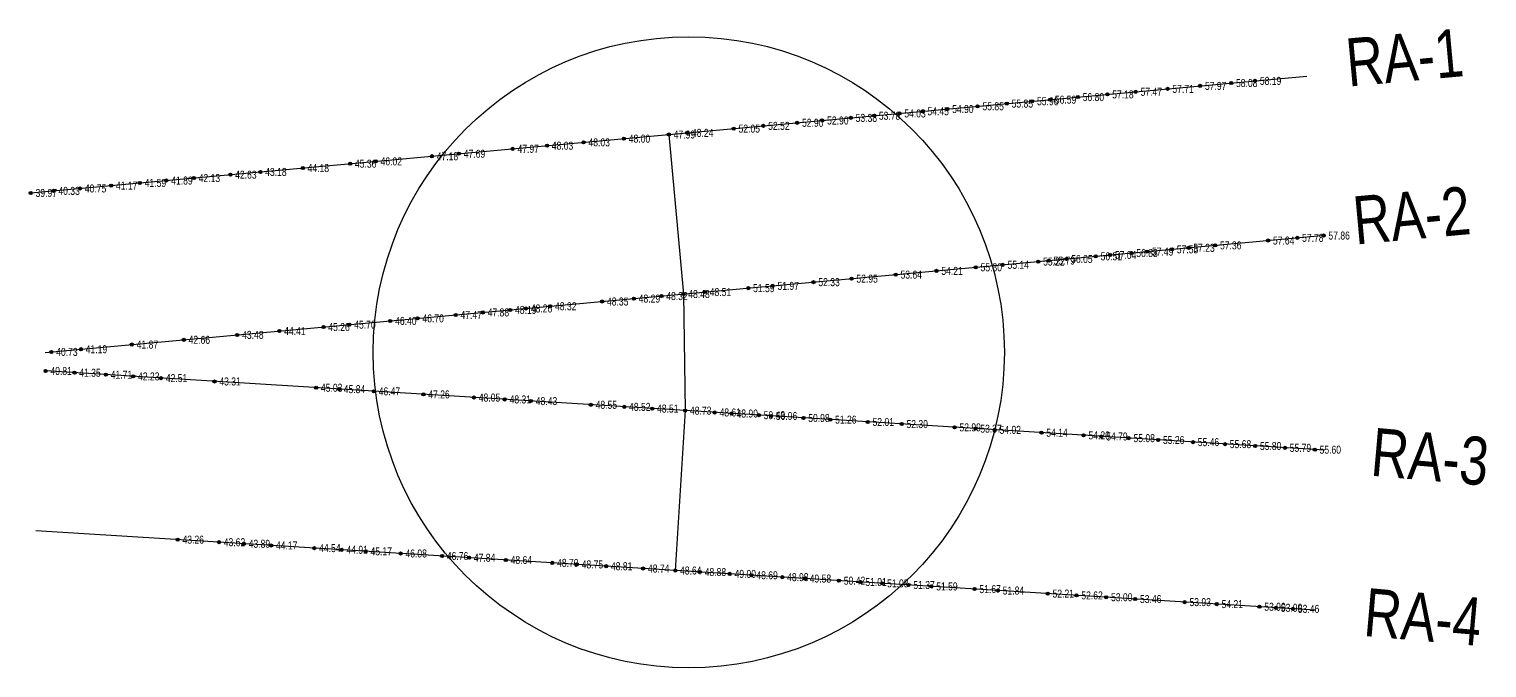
# Model space of a CAD drawing. Extents: x 573567 to 573658, y 785044.1 to 785084.
import ezdxf
from ezdxf.enums import TextEntityAlignment as Align

# ---------------------------------------------------------------- set-up
doc = ezdxf.new("R2010")
doc.units = 0
doc.header["$LTSCALE"] = 0.5
for name, color, linetype in [('DMX', 5, 'Continuous'), ('GCD', 5, 'Continuous'), ('桩号_R', 5, 'Continuous')]:
    doc.layers.add(name, color=color, linetype=linetype)
doc.styles.add('EICAD', font='fsdb_e.shx', dxfattribs={"width": 0.707, "height": 2, "bigfont": 'tjhzf.shx'})

# ---------------------------------------------------------------- blocks, each defined once
blk = doc.blocks.new('gc200')
h = blk.add_hatch(color=0)
edge = h.paths.add_edge_path()
edge.add_arc((0, 0), 0.196, 0, 360)
at = {"color": 0}
blk.add_circle((0, 0), 0.196, dxfattribs=at)

msp = doc.modelspace()

# ---------------------------------------------------------------- linework, layer by layer
at = {"layer": 'DMX'}
for p, q in [((573567.143, 785073.754), (573646.81, 785081.049)), ((573568.055, 785063.796), (573647.722, 785071.09)), ((573647.919, 785057.689), (573568.072, 785062.642)), ((573647.299, 785047.708), (573567.453, 785052.661))]:
    msp.add_line(p, q, dxfattribs=at)
at = {"layer": '桩号_R', "linetype": 'Continuous'}
msp.add_lwpolyline([(573606.977, 785077.401), (573607.888, 785067.443), (573607.995, 785060.165), (573607.376, 785050.184)], dxfattribs=at)
at = {"layer": '桩号_R', "color": 4, "lineweight": -3}
msp.add_circle((573608.221, 785063.808), 19.7, dxfattribs=at)

# ---------------------------------------------------------------- block references
at = {"layer": 'GCD'}
ref = msp.add_blockref('gc200', (573642.08, 785080.616, 58.082), dxfattribs=dict(at, xscale=0.5, yscale=0.5, zscale=0.5))
ref.add_attrib('height', '58.08', dxfattribs={"height": 0.5, "style": 'EICAD', "width": 0.8}).set_placement((573642.38, 785080.616, 58.082), align=Align.MIDDLE_LEFT)
ref = msp.add_blockref('gc200', (573643.569, 785080.752, 58.188), dxfattribs=dict(at, xscale=0.5, yscale=0.5, zscale=0.5))
ref.add_attrib('height', '58.19', dxfattribs={"height": 0.5, "style": 'EICAD', "width": 0.8}).set_placement((573643.869, 785080.752, 58.188), align=Align.MIDDLE_LEFT)
ref = msp.add_blockref('gc200', (573632.509, 785079.739, 56.8), dxfattribs=dict(at, xscale=0.5, yscale=0.5, zscale=0.5))
ref.add_attrib('height', '56.80', dxfattribs={"height": 0.5, "style": 'EICAD', "width": 0.8}).set_placement((573632.809, 785079.739, 56.8), align=Align.MIDDLE_LEFT)
ref = msp.add_blockref('gc200', (573634.351, 785079.908, 57.184), dxfattribs=dict(at, xscale=0.5, yscale=0.5, zscale=0.5))
ref.add_attrib('height', '57.18', dxfattribs={"height": 0.5, "style": 'EICAD', "width": 0.8}).set_placement((573634.651, 785079.908, 57.184), align=Align.MIDDLE_LEFT)
ref = msp.add_blockref('gc200', (573636.121, 785080.07, 57.468), dxfattribs=dict(at, xscale=0.5, yscale=0.5, zscale=0.5))
ref.add_attrib('height', '57.47', dxfattribs={"height": 0.5, "style": 'EICAD', "width": 0.8}).set_placement((573636.421, 785080.07, 57.468), align=Align.MIDDLE_LEFT)
ref = msp.add_blockref('gc200', (573638.109, 785080.252, 57.705), dxfattribs=dict(at, xscale=0.5, yscale=0.5, zscale=0.5))
ref.add_attrib('height', '57.71', dxfattribs={"height": 0.5, "style": 'EICAD', "width": 0.8}).set_placement((573638.409, 785080.252, 57.705), align=Align.MIDDLE_LEFT)
ref = msp.add_blockref('gc200', (573640.14, 785080.438, 57.967), dxfattribs=dict(at, xscale=0.5, yscale=0.5, zscale=0.5))
ref.add_attrib('height', '57.97', dxfattribs={"height": 0.5, "style": 'EICAD', "width": 0.8}).set_placement((573640.44, 785080.438, 57.967), align=Align.MIDDLE_LEFT)
ref = msp.add_blockref('gc200', (573622.818, 785078.852, 54.453), dxfattribs=dict(at, xscale=0.5, yscale=0.5, zscale=0.5))
ref.add_attrib('height', '54.45', dxfattribs={"height": 0.5, "style": 'EICAD', "width": 0.8}).set_placement((573623.118, 785078.852, 54.453), align=Align.MIDDLE_LEFT)
ref = msp.add_blockref('gc200', (573624.361, 785078.993, 54.9), dxfattribs=dict(at, xscale=0.5, yscale=0.5, zscale=0.5))
ref.add_attrib('height', '54.90', dxfattribs={"height": 0.5, "style": 'EICAD', "width": 0.8}).set_placement((573624.661, 785078.993, 54.9), align=Align.MIDDLE_LEFT)
ref = msp.add_blockref('gc200', (573626.253, 785079.166, 55.849), dxfattribs=dict(at, xscale=0.5, yscale=0.5, zscale=0.5))
ref.add_attrib('height', '55.85', dxfattribs={"height": 0.5, "style": 'EICAD', "width": 0.8}).set_placement((573626.553, 785079.166, 55.849), align=Align.MIDDLE_LEFT)
ref = msp.add_blockref('gc200', (573628.072, 785079.333, 55.852), dxfattribs=dict(at, xscale=0.5, yscale=0.5, zscale=0.5))
ref.add_attrib('height', '55.85', dxfattribs={"height": 0.5, "style": 'EICAD', "width": 0.8}).set_placement((573628.372, 785079.333, 55.852), align=Align.MIDDLE_LEFT)
ref = msp.add_blockref('gc200', (573629.658, 785079.478, 55.959), dxfattribs=dict(at, xscale=0.5, yscale=0.5, zscale=0.5))
ref.add_attrib('height', '55.96', dxfattribs={"height": 0.5, "style": 'EICAD', "width": 0.8}).set_placement((573629.958, 785079.478, 55.959), align=Align.MIDDLE_LEFT)
ref = msp.add_blockref('gc200', (573630.77, 785079.58, 56.586), dxfattribs=dict(at, xscale=0.5, yscale=0.5, zscale=0.5))
ref.add_attrib('height', '56.59', dxfattribs={"height": 0.5, "style": 'EICAD', "width": 0.8}).set_placement((573631.07, 785079.58, 56.586), align=Align.MIDDLE_LEFT)
ref = msp.add_blockref('gc200', (573612.876, 785077.942, 52.521), dxfattribs=dict(at, xscale=0.5, yscale=0.5, zscale=0.5))
ref.add_attrib('height', '52.52', dxfattribs={"height": 0.5, "style": 'EICAD', "width": 0.8}).set_placement((573613.176, 785077.942, 52.521), align=Align.MIDDLE_LEFT)
ref = msp.add_blockref('gc200', (573614.987, 785078.135, 52.9), dxfattribs=dict(at, xscale=0.5, yscale=0.5, zscale=0.5))
ref.add_attrib('height', '52.90', dxfattribs={"height": 0.5, "style": 'EICAD', "width": 0.8}).set_placement((573615.287, 785078.135, 52.9), align=Align.MIDDLE_LEFT)
ref = msp.add_blockref('gc200', (573616.556, 785078.278, 52.9), dxfattribs=dict(at, xscale=0.5, yscale=0.5, zscale=0.5))
ref.add_attrib('height', '52.90', dxfattribs={"height": 0.5, "style": 'EICAD', "width": 0.8}).set_placement((573616.856, 785078.278, 52.9), align=Align.MIDDLE_LEFT)
ref = msp.add_blockref('gc200', (573618.337, 785078.441, 53.376), dxfattribs=dict(at, xscale=0.5, yscale=0.5, zscale=0.5))
ref.add_attrib('height', '53.38', dxfattribs={"height": 0.5, "style": 'EICAD', "width": 0.8}).set_placement((573618.637, 785078.441, 53.376), align=Align.MIDDLE_LEFT)
ref = msp.add_blockref('gc200', (573619.784, 785078.574, 53.784), dxfattribs=dict(at, xscale=0.5, yscale=0.5, zscale=0.5))
ref.add_attrib('height', '53.78', dxfattribs={"height": 0.5, "style": 'EICAD', "width": 0.8}).set_placement((573620.084, 785078.574, 53.784), align=Align.MIDDLE_LEFT)
ref = msp.add_blockref('gc200', (573621.371, 785078.719, 54.026), dxfattribs=dict(at, xscale=0.5, yscale=0.5, zscale=0.5))
ref.add_attrib('height', '54.03', dxfattribs={"height": 0.5, "style": 'EICAD', "width": 0.8}).set_placement((573621.671, 785078.719, 54.026), align=Align.MIDDLE_LEFT)
ref = msp.add_blockref('gc200', (573604.175, 785077.145, 48), dxfattribs=dict(at, xscale=0.5, yscale=0.5, zscale=0.5))
ref.add_attrib('height', '48.00', dxfattribs={"height": 0.5, "style": 'EICAD', "width": 0.8}).set_placement((573604.475, 785077.145, 48), align=Align.MIDDLE_LEFT)
ref = msp.add_blockref('gc200', (573606.977, 785077.401, 47.986), dxfattribs=dict(at, xscale=0.5, yscale=0.5, zscale=0.5))
ref.add_attrib('height', '47.99', dxfattribs={"height": 0.5, "style": 'EICAD', "width": 0.8}).set_placement((573607.277, 785077.401, 47.986), align=Align.MIDDLE_LEFT)
ref = msp.add_blockref('gc200', (573608.12, 785077.506, 48.239), dxfattribs=dict(at, xscale=0.5, yscale=0.5, zscale=0.5))
ref.add_attrib('height', '48.24', dxfattribs={"height": 0.5, "style": 'EICAD', "width": 0.8}).set_placement((573608.42, 785077.506, 48.239), align=Align.MIDDLE_LEFT)
ref = msp.add_blockref('gc200', (573611.027, 785077.772, 52.048), dxfattribs=dict(at, xscale=0.5, yscale=0.5, zscale=0.5))
ref.add_attrib('height', '52.05', dxfattribs={"height": 0.5, "style": 'EICAD', "width": 0.8}).set_placement((573611.327, 785077.772, 52.048), align=Align.MIDDLE_LEFT)
ref = msp.add_blockref('gc200', (573593.874, 785076.202, 47.685), dxfattribs=dict(at, xscale=0.5, yscale=0.5, zscale=0.5))
ref.add_attrib('height', '47.69', dxfattribs={"height": 0.5, "style": 'EICAD', "width": 0.8}).set_placement((573594.174, 785076.202, 47.685), align=Align.MIDDLE_LEFT)
ref = msp.add_blockref('gc200', (573597.228, 785076.509, 47.974), dxfattribs=dict(at, xscale=0.5, yscale=0.5, zscale=0.5))
ref.add_attrib('height', '47.97', dxfattribs={"height": 0.5, "style": 'EICAD', "width": 0.8}).set_placement((573597.528, 785076.509, 47.974), align=Align.MIDDLE_LEFT)
ref = msp.add_blockref('gc200', (573599.371, 785076.705, 48.027), dxfattribs=dict(at, xscale=0.5, yscale=0.5, zscale=0.5))
ref.add_attrib('height', '48.03', dxfattribs={"height": 0.5, "style": 'EICAD', "width": 0.8}).set_placement((573599.671, 785076.705, 48.027), align=Align.MIDDLE_LEFT)
ref = msp.add_blockref('gc200', (573601.659, 785076.914, 48.031), dxfattribs=dict(at, xscale=0.5, yscale=0.5, zscale=0.5))
ref.add_attrib('height', '48.03', dxfattribs={"height": 0.5, "style": 'EICAD', "width": 0.8}).set_placement((573601.959, 785076.914, 48.031), align=Align.MIDDLE_LEFT)
ref = msp.add_blockref('gc200', (573584.126, 785075.309, 44.179), dxfattribs=dict(at, xscale=0.5, yscale=0.5, zscale=0.5))
ref.add_attrib('height', '44.18', dxfattribs={"height": 0.5, "style": 'EICAD', "width": 0.8}).set_placement((573584.426, 785075.309, 44.179), align=Align.MIDDLE_LEFT)
ref = msp.add_blockref('gc200', (573587.083, 785075.58, 45.355), dxfattribs=dict(at, xscale=0.5, yscale=0.5, zscale=0.5))
ref.add_attrib('height', '45.36', dxfattribs={"height": 0.5, "style": 'EICAD', "width": 0.8}).set_placement((573587.383, 785075.58, 45.355), align=Align.MIDDLE_LEFT)
ref = msp.add_blockref('gc200', (573588.681, 785075.726, 46.022), dxfattribs=dict(at, xscale=0.5, yscale=0.5, zscale=0.5))
ref.add_attrib('height', '46.02', dxfattribs={"height": 0.5, "style": 'EICAD', "width": 0.8}).set_placement((573588.981, 785075.726, 46.022), align=Align.MIDDLE_LEFT)
ref = msp.add_blockref('gc200', (573592.189, 785076.047, 47.177), dxfattribs=dict(at, xscale=0.5, yscale=0.5, zscale=0.5))
ref.add_attrib('height', '47.18', dxfattribs={"height": 0.5, "style": 'EICAD', "width": 0.8}).set_placement((573592.489, 785076.047, 47.177), align=Align.MIDDLE_LEFT)
ref = msp.add_blockref('gc200', (573573.957, 785074.378, 41.587), dxfattribs=dict(at, xscale=0.5, yscale=0.5, zscale=0.5))
ref.add_attrib('height', '41.59', dxfattribs={"height": 0.5, "style": 'EICAD', "width": 0.8}).set_placement((573574.257, 785074.378, 41.587), align=Align.MIDDLE_LEFT)
ref = msp.add_blockref('gc200', (573575.614, 785074.529, 41.891), dxfattribs=dict(at, xscale=0.5, yscale=0.5, zscale=0.5))
ref.add_attrib('height', '41.89', dxfattribs={"height": 0.5, "style": 'EICAD', "width": 0.8}).set_placement((573575.914, 785074.529, 41.891), align=Align.MIDDLE_LEFT)
ref = msp.add_blockref('gc200', (573577.328, 785074.686, 42.125), dxfattribs=dict(at, xscale=0.5, yscale=0.5, zscale=0.5))
ref.add_attrib('height', '42.13', dxfattribs={"height": 0.5, "style": 'EICAD', "width": 0.8}).set_placement((573577.628, 785074.686, 42.125), align=Align.MIDDLE_LEFT)
ref = msp.add_blockref('gc200', (573579.604, 785074.895, 42.629), dxfattribs=dict(at, xscale=0.5, yscale=0.5, zscale=0.5))
ref.add_attrib('height', '42.63', dxfattribs={"height": 0.5, "style": 'EICAD', "width": 0.8}).set_placement((573579.904, 785074.895, 42.629), align=Align.MIDDLE_LEFT)
ref = msp.add_blockref('gc200', (573581.477, 785075.066, 43.178), dxfattribs=dict(at, xscale=0.5, yscale=0.5, zscale=0.5))
ref.add_attrib('height', '43.18', dxfattribs={"height": 0.5, "style": 'EICAD', "width": 0.8}).set_placement((573581.777, 785075.066, 43.178), align=Align.MIDDLE_LEFT)
ref = msp.add_blockref('gc200', (573567.143, 785073.754, 39.974), dxfattribs=dict(at, xscale=0.5, yscale=0.5, zscale=0.5))
ref.add_attrib('height', '39.97', dxfattribs={"height": 0.5, "style": 'EICAD', "width": 0.8}).set_placement((573567.443, 785073.754, 39.974), align=Align.MIDDLE_LEFT)
ref = msp.add_blockref('gc200', (573568.569, 785073.884, 40.33), dxfattribs=dict(at, xscale=0.5, yscale=0.5, zscale=0.5))
ref.add_attrib('height', '40.33', dxfattribs={"height": 0.5, "style": 'EICAD', "width": 0.8}).set_placement((573568.869, 785073.884, 40.33), align=Align.MIDDLE_LEFT)
ref = msp.add_blockref('gc200', (573570.222, 785074.036, 40.749), dxfattribs=dict(at, xscale=0.5, yscale=0.5, zscale=0.5))
ref.add_attrib('height', '40.75', dxfattribs={"height": 0.5, "style": 'EICAD', "width": 0.8}).set_placement((573570.522, 785074.036, 40.749), align=Align.MIDDLE_LEFT)
ref = msp.add_blockref('gc200', (573572.163, 785074.214, 41.171), dxfattribs=dict(at, xscale=0.5, yscale=0.5, zscale=0.5))
ref.add_attrib('height', '41.17', dxfattribs={"height": 0.5, "style": 'EICAD', "width": 0.8}).set_placement((573572.463, 785074.214, 41.171), align=Align.MIDDLE_LEFT)
ref = msp.add_blockref('gc200', (573644.384, 785070.785, 57.638), dxfattribs=dict(at, xscale=0.5, yscale=0.5, zscale=0.5))
ref.add_attrib('height', '57.64', dxfattribs={"height": 0.5, "style": 'EICAD', "width": 0.8}).set_placement((573644.684, 785070.785, 57.638), align=Align.MIDDLE_LEFT)
ref = msp.add_blockref('gc200', (573646.204, 785070.951, 57.781), dxfattribs=dict(at, xscale=0.5, yscale=0.5, zscale=0.5))
ref.add_attrib('height', '57.78', dxfattribs={"height": 0.5, "style": 'EICAD', "width": 0.8}).set_placement((573646.504, 785070.951, 57.781), align=Align.MIDDLE_LEFT)
ref = msp.add_blockref('gc200', (573647.849, 785071.095, 57.864), dxfattribs=dict(at, xscale=0.5, yscale=0.5, zscale=0.5))
ref.add_attrib('height', '57.86', dxfattribs={"height": 0.5, "style": 'EICAD', "width": 0.8}).set_placement((573648.149, 785071.095, 57.864), align=Align.MIDDLE_LEFT)
ref = msp.add_blockref('gc200', (573633.625, 785069.8, 56.512), dxfattribs=dict(at, xscale=0.5, yscale=0.5, zscale=0.5))
ref.add_attrib('height', '56.51', dxfattribs={"height": 0.5, "style": 'EICAD', "width": 0.8}).set_placement((573633.925, 785069.8, 56.512), align=Align.MIDDLE_LEFT)
ref = msp.add_blockref('gc200', (573634.521, 785069.882, 57.041), dxfattribs=dict(at, xscale=0.5, yscale=0.5, zscale=0.5))
ref.add_attrib('height', '57.04', dxfattribs={"height": 0.5, "style": 'EICAD', "width": 0.8}).set_placement((573634.821, 785069.882, 57.041), align=Align.MIDDLE_LEFT)
ref = msp.add_blockref('gc200', (573635.854, 785070.004, 56.875), dxfattribs=dict(at, xscale=0.5, yscale=0.5, zscale=0.5))
ref.add_attrib('height', '56.88', dxfattribs={"height": 0.5, "style": 'EICAD', "width": 0.8}).set_placement((573636.154, 785070.004, 56.875), align=Align.MIDDLE_LEFT)
ref = msp.add_blockref('gc200', (573636.831, 785070.093, 57.487), dxfattribs=dict(at, xscale=0.5, yscale=0.5, zscale=0.5))
ref.add_attrib('height', '57.49', dxfattribs={"height": 0.5, "style": 'EICAD', "width": 0.8}).set_placement((573637.131, 785070.093, 57.487), align=Align.MIDDLE_LEFT)
ref = msp.add_blockref('gc200', (573638.385, 785070.235, 57.551), dxfattribs=dict(at, xscale=0.5, yscale=0.5, zscale=0.5))
ref.add_attrib('height', '57.55', dxfattribs={"height": 0.5, "style": 'EICAD', "width": 0.8}).set_placement((573638.685, 785070.235, 57.551), align=Align.MIDDLE_LEFT)
ref = msp.add_blockref('gc200', (573639.412, 785070.329, 57.227), dxfattribs=dict(at, xscale=0.5, yscale=0.5, zscale=0.5))
ref.add_attrib('height', '57.23', dxfattribs={"height": 0.5, "style": 'EICAD', "width": 0.8}).set_placement((573639.712, 785070.329, 57.227), align=Align.MIDDLE_LEFT)
ref = msp.add_blockref('gc200', (573641.081, 785070.482, 57.363), dxfattribs=dict(at, xscale=0.5, yscale=0.5, zscale=0.5))
ref.add_attrib('height', '57.36', dxfattribs={"height": 0.5, "style": 'EICAD', "width": 0.8}).set_placement((573641.381, 785070.482, 57.363), align=Align.MIDDLE_LEFT)
ref = msp.add_blockref('gc200', (573623.686, 785068.889, 54.205), dxfattribs=dict(at, xscale=0.5, yscale=0.5, zscale=0.5))
ref.add_attrib('height', '54.21', dxfattribs={"height": 0.5, "style": 'EICAD', "width": 0.8}).set_placement((573623.986, 785068.889, 54.205), align=Align.MIDDLE_LEFT)
ref = msp.add_blockref('gc200', (573626.133, 785069.114, 55.3), dxfattribs=dict(at, xscale=0.5, yscale=0.5, zscale=0.5))
ref.add_attrib('height', '55.30', dxfattribs={"height": 0.5, "style": 'EICAD', "width": 0.8}).set_placement((573626.433, 785069.114, 55.3), align=Align.MIDDLE_LEFT)
ref = msp.add_blockref('gc200', (573627.82, 785069.268, 55.136), dxfattribs=dict(at, xscale=0.5, yscale=0.5, zscale=0.5))
ref.add_attrib('height', '55.14', dxfattribs={"height": 0.5, "style": 'EICAD', "width": 0.8}).set_placement((573628.12, 785069.268, 55.136), align=Align.MIDDLE_LEFT)
ref = msp.add_blockref('gc200', (573630.039, 785069.471, 55.223), dxfattribs=dict(at, xscale=0.5, yscale=0.5, zscale=0.5))
ref.add_attrib('height', '55.22', dxfattribs={"height": 0.5, "style": 'EICAD', "width": 0.8}).set_placement((573630.339, 785069.471, 55.223), align=Align.MIDDLE_LEFT)
ref = msp.add_blockref('gc200', (573630.687, 785069.531, 55.788), dxfattribs=dict(at, xscale=0.5, yscale=0.5, zscale=0.5))
ref.add_attrib('height', '55.79', dxfattribs={"height": 0.5, "style": 'EICAD', "width": 0.8}).set_placement((573630.987, 785069.531, 55.788), align=Align.MIDDLE_LEFT)
ref = msp.add_blockref('gc200', (573631.79, 785069.632, 56.047), dxfattribs=dict(at, xscale=0.5, yscale=0.5, zscale=0.5))
ref.add_attrib('height', '56.05', dxfattribs={"height": 0.5, "style": 'EICAD', "width": 0.8}).set_placement((573632.09, 785069.632, 56.047), align=Align.MIDDLE_LEFT)
ref = msp.add_blockref('gc200', (573613.458, 785067.953, 51.971), dxfattribs=dict(at, xscale=0.5, yscale=0.5, zscale=0.5))
ref.add_attrib('height', '51.97', dxfattribs={"height": 0.5, "style": 'EICAD', "width": 0.8}).set_placement((573613.758, 785067.953, 51.971), align=Align.MIDDLE_LEFT)
ref = msp.add_blockref('gc200', (573616.008, 785068.186, 52.329), dxfattribs=dict(at, xscale=0.5, yscale=0.5, zscale=0.5))
ref.add_attrib('height', '52.33', dxfattribs={"height": 0.5, "style": 'EICAD', "width": 0.8}).set_placement((573616.308, 785068.186, 52.329), align=Align.MIDDLE_LEFT)
ref = msp.add_blockref('gc200', (573618.383, 785068.404, 52.949), dxfattribs=dict(at, xscale=0.5, yscale=0.5, zscale=0.5))
ref.add_attrib('height', '52.95', dxfattribs={"height": 0.5, "style": 'EICAD', "width": 0.8}).set_placement((573618.683, 785068.404, 52.949), align=Align.MIDDLE_LEFT)
ref = msp.add_blockref('gc200', (573621.137, 785068.656, 53.643), dxfattribs=dict(at, xscale=0.5, yscale=0.5, zscale=0.5))
ref.add_attrib('height', '53.64', dxfattribs={"height": 0.5, "style": 'EICAD', "width": 0.8}).set_placement((573621.437, 785068.656, 53.643), align=Align.MIDDLE_LEFT)
ref = msp.add_blockref('gc200', (573602.814, 785066.978, 48.346), dxfattribs=dict(at, xscale=0.5, yscale=0.5, zscale=0.5))
ref.add_attrib('height', '48.35', dxfattribs={"height": 0.5, "style": 'EICAD', "width": 0.8}).set_placement((573603.114, 785066.978, 48.346), align=Align.MIDDLE_LEFT)
ref = msp.add_blockref('gc200', (573604.796, 785067.16, 48.293), dxfattribs=dict(at, xscale=0.5, yscale=0.5, zscale=0.5))
ref.add_attrib('height', '48.29', dxfattribs={"height": 0.5, "style": 'EICAD', "width": 0.8}).set_placement((573605.096, 785067.16, 48.293), align=Align.MIDDLE_LEFT)
ref = msp.add_blockref('gc200', (573606.516, 785067.317, 48.324), dxfattribs=dict(at, xscale=0.5, yscale=0.5, zscale=0.5))
ref.add_attrib('height', '48.32', dxfattribs={"height": 0.5, "style": 'EICAD', "width": 0.8}).set_placement((573606.816, 785067.317, 48.324), align=Align.MIDDLE_LEFT)
ref = msp.add_blockref('gc200', (573607.888, 785067.443, 48.48), dxfattribs=dict(at, xscale=0.5, yscale=0.5, zscale=0.5))
ref.add_attrib('height', '48.48', dxfattribs={"height": 0.5, "style": 'EICAD', "width": 0.8}).set_placement((573608.188, 785067.443, 47.986), align=Align.MIDDLE_LEFT)
ref = msp.add_blockref('gc200', (573609.229, 785067.566, 48.509), dxfattribs=dict(at, xscale=0.5, yscale=0.5, zscale=0.5))
ref.add_attrib('height', '48.51', dxfattribs={"height": 0.5, "style": 'EICAD', "width": 0.8}).set_placement((573609.529, 785067.566, 48.509), align=Align.MIDDLE_LEFT)
ref = msp.add_blockref('gc200', (573611.934, 785067.813, 51.589), dxfattribs=dict(at, xscale=0.5, yscale=0.5, zscale=0.5))
ref.add_attrib('height', '51.59', dxfattribs={"height": 0.5, "style": 'EICAD', "width": 0.8}).set_placement((573612.234, 785067.813, 51.589), align=Align.MIDDLE_LEFT)
ref = msp.add_blockref('gc200', (573593.67, 785066.141, 47.47), dxfattribs=dict(at, xscale=0.5, yscale=0.5, zscale=0.5))
ref.add_attrib('height', '47.47', dxfattribs={"height": 0.5, "style": 'EICAD', "width": 0.8}).set_placement((573593.97, 785066.141, 47.47), align=Align.MIDDLE_LEFT)
ref = msp.add_blockref('gc200', (573595.366, 785066.296, 47.88), dxfattribs=dict(at, xscale=0.5, yscale=0.5, zscale=0.5))
ref.add_attrib('height', '47.88', dxfattribs={"height": 0.5, "style": 'EICAD', "width": 0.8}).set_placement((573595.666, 785066.296, 47.88), align=Align.MIDDLE_LEFT)
ref = msp.add_blockref('gc200', (573597.076, 785066.453, 48.193), dxfattribs=dict(at, xscale=0.5, yscale=0.5, zscale=0.5))
ref.add_attrib('height', '48.19', dxfattribs={"height": 0.5, "style": 'EICAD', "width": 0.8}).set_placement((573597.376, 785066.453, 48.193), align=Align.MIDDLE_LEFT)
ref = msp.add_blockref('gc200', (573598.06, 785066.543, 48.263), dxfattribs=dict(at, xscale=0.5, yscale=0.5, zscale=0.5))
ref.add_attrib('height', '48.26', dxfattribs={"height": 0.5, "style": 'EICAD', "width": 0.8}).set_placement((573598.36, 785066.543, 48.263), align=Align.MIDDLE_LEFT)
ref = msp.add_blockref('gc200', (573599.571, 785066.681, 48.317), dxfattribs=dict(at, xscale=0.5, yscale=0.5, zscale=0.5))
ref.add_attrib('height', '48.32', dxfattribs={"height": 0.5, "style": 'EICAD', "width": 0.8}).set_placement((573599.871, 785066.681, 48.317), align=Align.MIDDLE_LEFT)
ref = msp.add_blockref('gc200', (573585.417, 785065.385, 45.261), dxfattribs=dict(at, xscale=0.5, yscale=0.5, zscale=0.5))
ref.add_attrib('height', '45.26', dxfattribs={"height": 0.5, "style": 'EICAD', "width": 0.8}).set_placement((573585.717, 785065.385, 45.261), align=Align.MIDDLE_LEFT)
ref = msp.add_blockref('gc200', (573587.037, 785065.534, 45.7), dxfattribs=dict(at, xscale=0.5, yscale=0.5, zscale=0.5))
ref.add_attrib('height', '45.70', dxfattribs={"height": 0.5, "style": 'EICAD', "width": 0.8}).set_placement((573587.337, 785065.534, 45.7), align=Align.MIDDLE_LEFT)
ref = msp.add_blockref('gc200', (573589.59, 785065.767, 46.4), dxfattribs=dict(at, xscale=0.5, yscale=0.5, zscale=0.5))
ref.add_attrib('height', '46.40', dxfattribs={"height": 0.5, "style": 'EICAD', "width": 0.8}).set_placement((573589.89, 785065.767, 46.4), align=Align.MIDDLE_LEFT)
ref = msp.add_blockref('gc200', (573591.294, 785065.923, 46.7), dxfattribs=dict(at, xscale=0.5, yscale=0.5, zscale=0.5))
ref.add_attrib('height', '46.70', dxfattribs={"height": 0.5, "style": 'EICAD', "width": 0.8}).set_placement((573591.594, 785065.923, 46.7), align=Align.MIDDLE_LEFT)
ref = msp.add_blockref('gc200', (573573.458, 785064.29, 41.867), dxfattribs=dict(at, xscale=0.5, yscale=0.5, zscale=0.5))
ref.add_attrib('height', '41.87', dxfattribs={"height": 0.5, "style": 'EICAD', "width": 0.8}).set_placement((573573.758, 785064.29, 41.867), align=Align.MIDDLE_LEFT)
ref = msp.add_blockref('gc200', (573576.699, 785064.587, 42.656), dxfattribs=dict(at, xscale=0.5, yscale=0.5, zscale=0.5))
ref.add_attrib('height', '42.66', dxfattribs={"height": 0.5, "style": 'EICAD', "width": 0.8}).set_placement((573576.999, 785064.587, 42.656), align=Align.MIDDLE_LEFT)
ref = msp.add_blockref('gc200', (573580.04, 785064.893, 43.476), dxfattribs=dict(at, xscale=0.5, yscale=0.5, zscale=0.5))
ref.add_attrib('height', '43.48', dxfattribs={"height": 0.5, "style": 'EICAD', "width": 0.8}).set_placement((573580.34, 785064.893, 43.476), align=Align.MIDDLE_LEFT)
ref = msp.add_blockref('gc200', (573582.663, 785065.133, 44.412), dxfattribs=dict(at, xscale=0.5, yscale=0.5, zscale=0.5))
ref.add_attrib('height', '44.41', dxfattribs={"height": 0.5, "style": 'EICAD', "width": 0.8}).set_placement((573582.963, 785065.133, 44.412), align=Align.MIDDLE_LEFT)
ref = msp.add_blockref('gc200', (573568.433, 785063.83, 40.729), dxfattribs=dict(at, xscale=0.5, yscale=0.5, zscale=0.5))
ref.add_attrib('height', '40.73', dxfattribs={"height": 0.5, "style": 'EICAD', "width": 0.8}).set_placement((573568.733, 785063.83, 40.729), align=Align.MIDDLE_LEFT)
ref = msp.add_blockref('gc200', (573570.276, 785063.999, 41.19), dxfattribs=dict(at, xscale=0.5, yscale=0.5, zscale=0.5))
ref.add_attrib('height', '41.19', dxfattribs={"height": 0.5, "style": 'EICAD', "width": 0.8}).set_placement((573570.576, 785063.999, 41.19), align=Align.MIDDLE_LEFT)
ref = msp.add_blockref('gc200', (573568.072, 785062.642, 40.812), dxfattribs=dict(at, xscale=0.5, yscale=0.5, zscale=0.5))
ref.add_attrib('height', '40.81', dxfattribs={"height": 0.5, "style": 'EICAD', "width": 0.8}).set_placement((573568.372, 785062.642, 40.812), align=Align.MIDDLE_LEFT)
ref = msp.add_blockref('gc200', (573569.872, 785062.53, 41.347), dxfattribs=dict(at, xscale=0.5, yscale=0.5, zscale=0.5))
ref.add_attrib('height', '41.35', dxfattribs={"height": 0.5, "style": 'EICAD', "width": 0.8}).set_placement((573570.172, 785062.53, 41.347), align=Align.MIDDLE_LEFT)
ref = msp.add_blockref('gc200', (573571.838, 785062.408, 41.713), dxfattribs=dict(at, xscale=0.5, yscale=0.5, zscale=0.5))
ref.add_attrib('height', '41.71', dxfattribs={"height": 0.5, "style": 'EICAD', "width": 0.8}).set_placement((573572.138, 785062.408, 41.713), align=Align.MIDDLE_LEFT)
ref = msp.add_blockref('gc200', (573573.542, 785062.302, 42.228), dxfattribs=dict(at, xscale=0.5, yscale=0.5, zscale=0.5))
ref.add_attrib('height', '42.23', dxfattribs={"height": 0.5, "style": 'EICAD', "width": 0.8}).set_placement((573573.842, 785062.302, 42.228), align=Align.MIDDLE_LEFT)
ref = msp.add_blockref('gc200', (573575.277, 785062.195, 42.512), dxfattribs=dict(at, xscale=0.5, yscale=0.5, zscale=0.5))
ref.add_attrib('height', '42.51', dxfattribs={"height": 0.5, "style": 'EICAD', "width": 0.8}).set_placement((573575.577, 785062.195, 42.512), align=Align.MIDDLE_LEFT)
ref = msp.add_blockref('gc200', (573578.617, 785061.987, 43.307), dxfattribs=dict(at, xscale=0.5, yscale=0.5, zscale=0.5))
ref.add_attrib('height', '43.31', dxfattribs={"height": 0.5, "style": 'EICAD', "width": 0.8}).set_placement((573578.917, 785061.987, 43.307), align=Align.MIDDLE_LEFT)
ref = msp.add_blockref('gc200', (573584.96, 785061.594, 45.027), dxfattribs=dict(at, xscale=0.5, yscale=0.5, zscale=0.5))
ref.add_attrib('height', '45.03', dxfattribs={"height": 0.5, "style": 'EICAD', "width": 0.8}).set_placement((573585.26, 785061.594, 45.027), align=Align.MIDDLE_LEFT)
ref = msp.add_blockref('gc200', (573586.384, 785061.506, 45.835), dxfattribs=dict(at, xscale=0.5, yscale=0.5, zscale=0.5))
ref.add_attrib('height', '45.84', dxfattribs={"height": 0.5, "style": 'EICAD', "width": 0.8}).set_placement((573586.684, 785061.506, 45.835), align=Align.MIDDLE_LEFT)
ref = msp.add_blockref('gc200', (573588.566, 785061.37, 46.472), dxfattribs=dict(at, xscale=0.5, yscale=0.5, zscale=0.5))
ref.add_attrib('height', '46.47', dxfattribs={"height": 0.5, "style": 'EICAD', "width": 0.8}).set_placement((573588.866, 785061.37, 46.472), align=Align.MIDDLE_LEFT)
ref = msp.add_blockref('gc200', (573591.66, 785061.178, 47.257), dxfattribs=dict(at, xscale=0.5, yscale=0.5, zscale=0.5))
ref.add_attrib('height', '47.26', dxfattribs={"height": 0.5, "style": 'EICAD', "width": 0.8}).set_placement((573591.96, 785061.178, 47.257), align=Align.MIDDLE_LEFT)
ref = msp.add_blockref('gc200', (573594.814, 785060.983, 48.046), dxfattribs=dict(at, xscale=0.5, yscale=0.5, zscale=0.5))
ref.add_attrib('height', '48.05', dxfattribs={"height": 0.5, "style": 'EICAD', "width": 0.8}).set_placement((573595.114, 785060.983, 48.046), align=Align.MIDDLE_LEFT)
ref = msp.add_blockref('gc200', (573596.732, 785060.864, 48.313), dxfattribs=dict(at, xscale=0.5, yscale=0.5, zscale=0.5))
ref.add_attrib('height', '48.31', dxfattribs={"height": 0.5, "style": 'EICAD', "width": 0.8}).set_placement((573597.032, 785060.864, 48.313), align=Align.MIDDLE_LEFT)
ref = msp.add_blockref('gc200', (573598.369, 785060.762, 48.43), dxfattribs=dict(at, xscale=0.5, yscale=0.5, zscale=0.5))
ref.add_attrib('height', '48.43', dxfattribs={"height": 0.5, "style": 'EICAD', "width": 0.8}).set_placement((573598.669, 785060.762, 48.43), align=Align.MIDDLE_LEFT)
ref = msp.add_blockref('gc200', (573602.106, 785060.53, 48.548), dxfattribs=dict(at, xscale=0.5, yscale=0.5, zscale=0.5))
ref.add_attrib('height', '48.55', dxfattribs={"height": 0.5, "style": 'EICAD', "width": 0.8}).set_placement((573602.406, 785060.53, 48.548), align=Align.MIDDLE_LEFT)
ref = msp.add_blockref('gc200', (573604.194, 785060.401, 48.515), dxfattribs=dict(at, xscale=0.5, yscale=0.5, zscale=0.5))
ref.add_attrib('height', '48.52', dxfattribs={"height": 0.5, "style": 'EICAD', "width": 0.8}).set_placement((573604.494, 785060.401, 48.515), align=Align.MIDDLE_LEFT)
ref = msp.add_blockref('gc200', (573605.94, 785060.293, 48.509), dxfattribs=dict(at, xscale=0.5, yscale=0.5, zscale=0.5))
ref.add_attrib('height', '48.51', dxfattribs={"height": 0.5, "style": 'EICAD', "width": 0.8}).set_placement((573606.24, 785060.293, 48.509), align=Align.MIDDLE_LEFT)
ref = msp.add_blockref('gc200', (573607.995, 785060.165, 48.73), dxfattribs=dict(at, xscale=0.5, yscale=0.5, zscale=0.5))
ref.add_attrib('height', '48.73', dxfattribs={"height": 0.5, "style": 'EICAD', "width": 0.8}).set_placement((573608.295, 785060.165, 47.986), align=Align.MIDDLE_LEFT)
ref = msp.add_blockref('gc200', (573609.84, 785060.051, 48.611), dxfattribs=dict(at, xscale=0.5, yscale=0.5, zscale=0.5))
ref.add_attrib('height', '48.61', dxfattribs={"height": 0.5, "style": 'EICAD', "width": 0.8}).set_placement((573610.14, 785060.051, 48.611), align=Align.MIDDLE_LEFT)
ref = msp.add_blockref('gc200', (573610.9, 785059.985, 48.9), dxfattribs=dict(at, xscale=0.5, yscale=0.5, zscale=0.5))
ref.add_attrib('height', '48.90', dxfattribs={"height": 0.5, "style": 'EICAD', "width": 0.8}).set_placement((573611.2, 785059.985, 48.9), align=Align.MIDDLE_LEFT)
ref = msp.add_blockref('gc200', (573612.596, 785059.88, 50.43), dxfattribs=dict(at, xscale=0.5, yscale=0.5, zscale=0.5))
ref.add_attrib('height', '50.43', dxfattribs={"height": 0.5, "style": 'EICAD', "width": 0.8}).set_placement((573612.896, 785059.88, 50.43), align=Align.MIDDLE_LEFT)
ref = msp.add_blockref('gc200', (573613.355, 785059.833, 50.962), dxfattribs=dict(at, xscale=0.5, yscale=0.5, zscale=0.5))
ref.add_attrib('height', '50.96', dxfattribs={"height": 0.5, "style": 'EICAD', "width": 0.8}).set_placement((573613.655, 785059.833, 50.962), align=Align.MIDDLE_LEFT)
ref = msp.add_blockref('gc200', (573615.378, 785059.707, 50.983), dxfattribs=dict(at, xscale=0.5, yscale=0.5, zscale=0.5))
ref.add_attrib('height', '50.98', dxfattribs={"height": 0.5, "style": 'EICAD', "width": 0.8}).set_placement((573615.678, 785059.707, 50.983), align=Align.MIDDLE_LEFT)
ref = msp.add_blockref('gc200', (573617.053, 785059.603, 51.26), dxfattribs=dict(at, xscale=0.5, yscale=0.5, zscale=0.5))
ref.add_attrib('height', '51.26', dxfattribs={"height": 0.5, "style": 'EICAD', "width": 0.8}).set_placement((573617.353, 785059.603, 51.26), align=Align.MIDDLE_LEFT)
ref = msp.add_blockref('gc200', (573619.392, 785059.458, 52.012), dxfattribs=dict(at, xscale=0.5, yscale=0.5, zscale=0.5))
ref.add_attrib('height', '52.01', dxfattribs={"height": 0.5, "style": 'EICAD', "width": 0.8}).set_placement((573619.692, 785059.458, 52.012), align=Align.MIDDLE_LEFT)
ref = msp.add_blockref('gc200', (573621.51, 785059.327, 52.3), dxfattribs=dict(at, xscale=0.5, yscale=0.5, zscale=0.5))
ref.add_attrib('height', '52.30', dxfattribs={"height": 0.5, "style": 'EICAD', "width": 0.8}).set_placement((573621.81, 785059.327, 52.3), align=Align.MIDDLE_LEFT)
ref = msp.add_blockref('gc200', (573624.817, 785059.122, 52.987), dxfattribs=dict(at, xscale=0.5, yscale=0.5, zscale=0.5))
ref.add_attrib('height', '52.99', dxfattribs={"height": 0.5, "style": 'EICAD', "width": 0.8}).set_placement((573625.117, 785059.122, 52.987), align=Align.MIDDLE_LEFT)
ref = msp.add_blockref('gc200', (573626.119, 785059.041, 53.374), dxfattribs=dict(at, xscale=0.5, yscale=0.5, zscale=0.5))
ref.add_attrib('height', '53.37', dxfattribs={"height": 0.5, "style": 'EICAD', "width": 0.8}).set_placement((573626.419, 785059.041, 53.374), align=Align.MIDDLE_LEFT)
ref = msp.add_blockref('gc200', (573627.319, 785058.966, 54.016), dxfattribs=dict(at, xscale=0.5, yscale=0.5, zscale=0.5))
ref.add_attrib('height', '54.02', dxfattribs={"height": 0.5, "style": 'EICAD', "width": 0.8}).set_placement((573627.619, 785058.966, 54.016), align=Align.MIDDLE_LEFT)
ref = msp.add_blockref('gc200', (573630.234, 785058.786, 54.142), dxfattribs=dict(at, xscale=0.5, yscale=0.5, zscale=0.5))
ref.add_attrib('height', '54.14', dxfattribs={"height": 0.5, "style": 'EICAD', "width": 0.8}).set_placement((573630.534, 785058.786, 54.142), align=Align.MIDDLE_LEFT)
ref = msp.add_blockref('gc200', (573632.869, 785058.622, 54.2), dxfattribs=dict(at, xscale=0.5, yscale=0.5, zscale=0.5))
ref.add_attrib('height', '54.20', dxfattribs={"height": 0.5, "style": 'EICAD', "width": 0.8}).set_placement((573633.169, 785058.622, 54.2), align=Align.MIDDLE_LEFT)
ref = msp.add_blockref('gc200', (573633.978, 785058.553, 54.792), dxfattribs=dict(at, xscale=0.5, yscale=0.5, zscale=0.5))
ref.add_attrib('height', '54.79', dxfattribs={"height": 0.5, "style": 'EICAD', "width": 0.8}).set_placement((573634.278, 785058.553, 54.792), align=Align.MIDDLE_LEFT)
ref = msp.add_blockref('gc200', (573635.681, 785058.448, 55.082), dxfattribs=dict(at, xscale=0.5, yscale=0.5, zscale=0.5))
ref.add_attrib('height', '55.08', dxfattribs={"height": 0.5, "style": 'EICAD', "width": 0.8}).set_placement((573635.981, 785058.448, 55.082), align=Align.MIDDLE_LEFT)
ref = msp.add_blockref('gc200', (573637.519, 785058.334, 55.264), dxfattribs=dict(at, xscale=0.5, yscale=0.5, zscale=0.5))
ref.add_attrib('height', '55.26', dxfattribs={"height": 0.5, "style": 'EICAD', "width": 0.8}).set_placement((573637.819, 785058.334, 55.264), align=Align.MIDDLE_LEFT)
ref = msp.add_blockref('gc200', (573639.691, 785058.199, 55.455), dxfattribs=dict(at, xscale=0.5, yscale=0.5, zscale=0.5))
ref.add_attrib('height', '55.46', dxfattribs={"height": 0.5, "style": 'EICAD', "width": 0.8}).set_placement((573639.991, 785058.199, 55.455), align=Align.MIDDLE_LEFT)
ref = msp.add_blockref('gc200', (573641.69, 785058.075, 55.683), dxfattribs=dict(at, xscale=0.5, yscale=0.5, zscale=0.5))
ref.add_attrib('height', '55.68', dxfattribs={"height": 0.5, "style": 'EICAD', "width": 0.8}).set_placement((573641.99, 785058.075, 55.683), align=Align.MIDDLE_LEFT)
ref = msp.add_blockref('gc200', (573643.572, 785057.958, 55.8), dxfattribs=dict(at, xscale=0.5, yscale=0.5, zscale=0.5))
ref.add_attrib('height', '55.80', dxfattribs={"height": 0.5, "style": 'EICAD', "width": 0.8}).set_placement((573643.872, 785057.958, 55.8), align=Align.MIDDLE_LEFT)
ref = msp.add_blockref('gc200', (573645.433, 785057.843, 55.789), dxfattribs=dict(at, xscale=0.5, yscale=0.5, zscale=0.5))
ref.add_attrib('height', '55.79', dxfattribs={"height": 0.5, "style": 'EICAD', "width": 0.8}).set_placement((573645.733, 785057.843, 55.789), align=Align.MIDDLE_LEFT)
ref = msp.add_blockref('gc200', (573647.296, 785057.727, 55.6), dxfattribs=dict(at, xscale=0.5, yscale=0.5, zscale=0.5))
ref.add_attrib('height', '55.60', dxfattribs={"height": 0.5, "style": 'EICAD', "width": 0.8}).set_placement((573647.596, 785057.727, 55.6), align=Align.MIDDLE_LEFT)
ref = msp.add_blockref('gc200', (573576.319, 785052.111, 43.26), dxfattribs=dict(at, xscale=0.5, yscale=0.5, zscale=0.5))
ref.add_attrib('height', '43.26', dxfattribs={"height": 0.5, "style": 'EICAD', "width": 0.8}).set_placement((573576.619, 785052.111, 43.26), align=Align.MIDDLE_LEFT)
ref = msp.add_blockref('gc200', (573578.893, 785051.951, 43.623), dxfattribs=dict(at, xscale=0.5, yscale=0.5, zscale=0.5))
ref.add_attrib('height', '43.62', dxfattribs={"height": 0.5, "style": 'EICAD', "width": 0.8}).set_placement((573579.193, 785051.951, 43.623), align=Align.MIDDLE_LEFT)
ref = msp.add_blockref('gc200', (573580.448, 785051.855, 43.888), dxfattribs=dict(at, xscale=0.5, yscale=0.5, zscale=0.5))
ref.add_attrib('height', '43.89', dxfattribs={"height": 0.5, "style": 'EICAD', "width": 0.8}).set_placement((573580.748, 785051.855, 43.888), align=Align.MIDDLE_LEFT)
ref = msp.add_blockref('gc200', (573582.154, 785051.749, 44.17), dxfattribs=dict(at, xscale=0.5, yscale=0.5, zscale=0.5))
ref.add_attrib('height', '44.17', dxfattribs={"height": 0.5, "style": 'EICAD', "width": 0.8}).set_placement((573582.454, 785051.749, 44.17), align=Align.MIDDLE_LEFT)
ref = msp.add_blockref('gc200', (573584.847, 785051.582, 44.542), dxfattribs=dict(at, xscale=0.5, yscale=0.5, zscale=0.5))
ref.add_attrib('height', '44.54', dxfattribs={"height": 0.5, "style": 'EICAD', "width": 0.8}).set_placement((573585.147, 785051.582, 44.542), align=Align.MIDDLE_LEFT)
ref = msp.add_blockref('gc200', (573586.553, 785051.476, 44.914), dxfattribs=dict(at, xscale=0.5, yscale=0.5, zscale=0.5))
ref.add_attrib('height', '44.91', dxfattribs={"height": 0.5, "style": 'EICAD', "width": 0.8}).set_placement((573586.853, 785051.476, 44.914), align=Align.MIDDLE_LEFT)
ref = msp.add_blockref('gc200', (573588.053, 785051.383, 45.17), dxfattribs=dict(at, xscale=0.5, yscale=0.5, zscale=0.5))
ref.add_attrib('height', '45.17', dxfattribs={"height": 0.5, "style": 'EICAD', "width": 0.8}).set_placement((573588.353, 785051.383, 45.17), align=Align.MIDDLE_LEFT)
ref = msp.add_blockref('gc200', (573590.235, 785051.248, 46.081), dxfattribs=dict(at, xscale=0.5, yscale=0.5, zscale=0.5))
ref.add_attrib('height', '46.08', dxfattribs={"height": 0.5, "style": 'EICAD', "width": 0.8}).set_placement((573590.535, 785051.248, 46.081), align=Align.MIDDLE_LEFT)
ref = msp.add_blockref('gc200', (573592.818, 785051.087, 46.763), dxfattribs=dict(at, xscale=0.5, yscale=0.5, zscale=0.5))
ref.add_attrib('height', '46.76', dxfattribs={"height": 0.5, "style": 'EICAD', "width": 0.8}).set_placement((573593.118, 785051.087, 46.763), align=Align.MIDDLE_LEFT)
ref = msp.add_blockref('gc200', (573594.504, 785050.983, 47.836), dxfattribs=dict(at, xscale=0.5, yscale=0.5, zscale=0.5))
ref.add_attrib('height', '47.84', dxfattribs={"height": 0.5, "style": 'EICAD', "width": 0.8}).set_placement((573594.804, 785050.983, 47.836), align=Align.MIDDLE_LEFT)
ref = msp.add_blockref('gc200', (573596.799, 785050.84, 48.641), dxfattribs=dict(at, xscale=0.5, yscale=0.5, zscale=0.5))
ref.add_attrib('height', '48.64', dxfattribs={"height": 0.5, "style": 'EICAD', "width": 0.8}).set_placement((573597.099, 785050.84, 48.641), align=Align.MIDDLE_LEFT)
ref = msp.add_blockref('gc200', (573599.7, 785050.66, 48.7), dxfattribs=dict(at, xscale=0.5, yscale=0.5, zscale=0.5))
ref.add_attrib('height', '48.70', dxfattribs={"height": 0.5, "style": 'EICAD', "width": 0.8}).set_placement((573600, 785050.66, 48.7), align=Align.MIDDLE_LEFT)
ref = msp.add_blockref('gc200', (573601.238, 785050.565, 48.746), dxfattribs=dict(at, xscale=0.5, yscale=0.5, zscale=0.5))
ref.add_attrib('height', '48.75', dxfattribs={"height": 0.5, "style": 'EICAD', "width": 0.8}).set_placement((573601.538, 785050.565, 48.746), align=Align.MIDDLE_LEFT)
ref = msp.add_blockref('gc200', (573603.061, 785050.452, 48.809), dxfattribs=dict(at, xscale=0.5, yscale=0.5, zscale=0.5))
ref.add_attrib('height', '48.81', dxfattribs={"height": 0.5, "style": 'EICAD', "width": 0.8}).set_placement((573603.361, 785050.452, 48.809), align=Align.MIDDLE_LEFT)
ref = msp.add_blockref('gc200', (573605.372, 785050.309, 48.738), dxfattribs=dict(at, xscale=0.5, yscale=0.5, zscale=0.5))
ref.add_attrib('height', '48.74', dxfattribs={"height": 0.5, "style": 'EICAD', "width": 0.8}).set_placement((573605.672, 785050.309, 48.738), align=Align.MIDDLE_LEFT)
ref = msp.add_blockref('gc200', (573607.376, 785050.184, 48.64), dxfattribs=dict(at, xscale=0.5, yscale=0.5, zscale=0.5))
ref.add_attrib('height', '48.64', dxfattribs={"height": 0.5, "style": 'EICAD', "width": 0.8}).set_placement((573607.676, 785050.184, 47.986), align=Align.MIDDLE_LEFT)
ref = msp.add_blockref('gc200', (573608.914, 785050.089, 48.884), dxfattribs=dict(at, xscale=0.5, yscale=0.5, zscale=0.5))
ref.add_attrib('height', '48.88', dxfattribs={"height": 0.5, "style": 'EICAD', "width": 0.8}).set_placement((573609.214, 785050.089, 48.884), align=Align.MIDDLE_LEFT)
ref = msp.add_blockref('gc200', (573610.778, 785049.973, 49), dxfattribs=dict(at, xscale=0.5, yscale=0.5, zscale=0.5))
ref.add_attrib('height', '49.00', dxfattribs={"height": 0.5, "style": 'EICAD', "width": 0.8}).set_placement((573611.078, 785049.973, 49), align=Align.MIDDLE_LEFT)
ref = msp.add_blockref('gc200', (573612.139, 785049.889, 48.689), dxfattribs=dict(at, xscale=0.5, yscale=0.5, zscale=0.5))
ref.add_attrib('height', '48.69', dxfattribs={"height": 0.5, "style": 'EICAD', "width": 0.8}).set_placement((573612.439, 785049.889, 48.689), align=Align.MIDDLE_LEFT)
ref = msp.add_blockref('gc200', (573614.06, 785049.77, 48.981), dxfattribs=dict(at, xscale=0.5, yscale=0.5, zscale=0.5))
ref.add_attrib('height', '48.98', dxfattribs={"height": 0.5, "style": 'EICAD', "width": 0.8}).set_placement((573614.36, 785049.77, 48.981), align=Align.MIDDLE_LEFT)
ref = msp.add_blockref('gc200', (573615.469, 785049.682, 49.576), dxfattribs=dict(at, xscale=0.5, yscale=0.5, zscale=0.5))
ref.add_attrib('height', '49.58', dxfattribs={"height": 0.5, "style": 'EICAD', "width": 0.8}).set_placement((573615.769, 785049.682, 49.576), align=Align.MIDDLE_LEFT)
ref = msp.add_blockref('gc200', (573617.597, 785049.55, 50.423), dxfattribs=dict(at, xscale=0.5, yscale=0.5, zscale=0.5))
ref.add_attrib('height', '50.42', dxfattribs={"height": 0.5, "style": 'EICAD', "width": 0.8}).set_placement((573617.897, 785049.55, 50.423), align=Align.MIDDLE_LEFT)
ref = msp.add_blockref('gc200', (573618.939, 785049.467, 51.006), dxfattribs=dict(at, xscale=0.5, yscale=0.5, zscale=0.5))
ref.add_attrib('height', '51.01', dxfattribs={"height": 0.5, "style": 'EICAD', "width": 0.8}).set_placement((573619.239, 785049.467, 51.006), align=Align.MIDDLE_LEFT)
ref = msp.add_blockref('gc200', (573620.301, 785049.383, 51.083), dxfattribs=dict(at, xscale=0.5, yscale=0.5, zscale=0.5))
ref.add_attrib('height', '51.08', dxfattribs={"height": 0.5, "style": 'EICAD', "width": 0.8}).set_placement((573620.601, 785049.383, 51.083), align=Align.MIDDLE_LEFT)
ref = msp.add_blockref('gc200', (573621.937, 785049.281, 51.367), dxfattribs=dict(at, xscale=0.5, yscale=0.5, zscale=0.5))
ref.add_attrib('height', '51.37', dxfattribs={"height": 0.5, "style": 'EICAD', "width": 0.8}).set_placement((573622.237, 785049.281, 51.367), align=Align.MIDDLE_LEFT)
ref = msp.add_blockref('gc200', (573623.366, 785049.192, 51.59), dxfattribs=dict(at, xscale=0.5, yscale=0.5, zscale=0.5))
ref.add_attrib('height', '51.59', dxfattribs={"height": 0.5, "style": 'EICAD', "width": 0.8}).set_placement((573623.666, 785049.192, 51.59), align=Align.MIDDLE_LEFT)
ref = msp.add_blockref('gc200', (573626.063, 785049.025, 51.667), dxfattribs=dict(at, xscale=0.5, yscale=0.5, zscale=0.5))
ref.add_attrib('height', '51.67', dxfattribs={"height": 0.5, "style": 'EICAD', "width": 0.8}).set_placement((573626.363, 785049.025, 51.667), align=Align.MIDDLE_LEFT)
ref = msp.add_blockref('gc200', (573627.517, 785048.935, 51.839), dxfattribs=dict(at, xscale=0.5, yscale=0.5, zscale=0.5))
ref.add_attrib('height', '51.84', dxfattribs={"height": 0.5, "style": 'EICAD', "width": 0.8}).set_placement((573627.817, 785048.935, 51.839), align=Align.MIDDLE_LEFT)
ref = msp.add_blockref('gc200', (573630.626, 785048.742, 52.209), dxfattribs=dict(at, xscale=0.5, yscale=0.5, zscale=0.5))
ref.add_attrib('height', '52.21', dxfattribs={"height": 0.5, "style": 'EICAD', "width": 0.8}).set_placement((573630.926, 785048.742, 52.209), align=Align.MIDDLE_LEFT)
ref = msp.add_blockref('gc200', (573632.425, 785048.631, 52.623), dxfattribs=dict(at, xscale=0.5, yscale=0.5, zscale=0.5))
ref.add_attrib('height', '52.62', dxfattribs={"height": 0.5, "style": 'EICAD', "width": 0.8}).set_placement((573632.725, 785048.631, 52.623), align=Align.MIDDLE_LEFT)
ref = msp.add_blockref('gc200', (573634.277, 785048.516, 53), dxfattribs=dict(at, xscale=0.5, yscale=0.5, zscale=0.5))
ref.add_attrib('height', '53.00', dxfattribs={"height": 0.5, "style": 'EICAD', "width": 0.8}).set_placement((573634.577, 785048.516, 53), align=Align.MIDDLE_LEFT)
ref = msp.add_blockref('gc200', (573636.084, 785048.404, 53.457), dxfattribs=dict(at, xscale=0.5, yscale=0.5, zscale=0.5))
ref.add_attrib('height', '53.46', dxfattribs={"height": 0.5, "style": 'EICAD', "width": 0.8}).set_placement((573636.384, 785048.404, 53.457), align=Align.MIDDLE_LEFT)
ref = msp.add_blockref('gc200', (573639.176, 785048.212, 53.934), dxfattribs=dict(at, xscale=0.5, yscale=0.5, zscale=0.5))
ref.add_attrib('height', '53.93', dxfattribs={"height": 0.5, "style": 'EICAD', "width": 0.8}).set_placement((573639.476, 785048.212, 53.934), align=Align.MIDDLE_LEFT)
ref = msp.add_blockref('gc200', (573641.177, 785048.088, 54.207), dxfattribs=dict(at, xscale=0.5, yscale=0.5, zscale=0.5))
ref.add_attrib('height', '54.21', dxfattribs={"height": 0.5, "style": 'EICAD', "width": 0.8}).set_placement((573641.477, 785048.088, 54.207), align=Align.MIDDLE_LEFT)
ref = msp.add_blockref('gc200', (573643.844, 785047.922, 53.9), dxfattribs=dict(at, xscale=0.5, yscale=0.5, zscale=0.5))
ref.add_attrib('height', '53.90', dxfattribs={"height": 0.5, "style": 'EICAD', "width": 0.8}).set_placement((573644.144, 785047.922, 53.9), align=Align.MIDDLE_LEFT)
ref = msp.add_blockref('gc200', (573644.881, 785047.858, 53.9), dxfattribs=dict(at, xscale=0.5, yscale=0.5, zscale=0.5))
ref.add_attrib('height', '53.90', dxfattribs={"height": 0.5, "style": 'EICAD', "width": 0.8}).set_placement((573645.181, 785047.858, 53.9), align=Align.MIDDLE_LEFT)
ref = msp.add_blockref('gc200', (573645.941, 785047.792, 53.46), dxfattribs=dict(at, xscale=0.5, yscale=0.5, zscale=0.5))
ref.add_attrib('height', '53.46', dxfattribs={"height": 0.5, "style": 'EICAD', "width": 0.8}).set_placement((573646.241, 785047.792, 53.46), align=Align.MIDDLE_LEFT)

# ---------------------------------------------------------------- texts
at = {"layer": '桩号_R', "style": 'EICAD', "width": 0.8}
for s, rotation, p in [('RA-1', 5.23181, (573649.4, 785080.389)), ('RA-2', 5.23181, (573649.842, 785070.531)), ('RA-3', 355, (573650.726, 785056.113)), ('RA-4', 355, (573650.284, 785046.108))]:
    msp.add_text(s, height=3, rotation=rotation, dxfattribs=at).set_placement(p)

doc.saveas('drawing.dxf')
